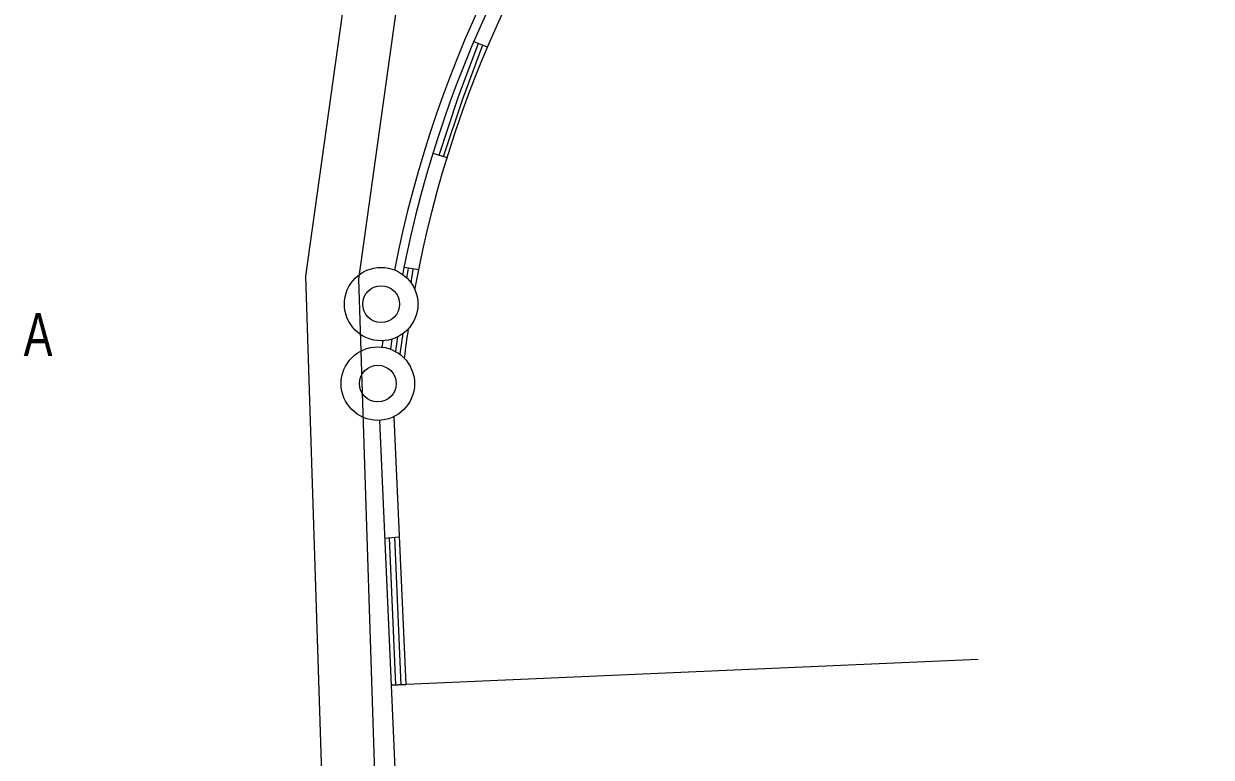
# Model space of a CAD drawing. Units: millimetres, scale not verified. Extents: x -97675 to 103927, y -47501 to 65812.
# Drawn here: x -42813 to -32710, y -23853 to -17611 of the extents above; entities that cross this region are included whole.
import ezdxf
from ezdxf.enums import TextEntityAlignment as Align

# ---------------------------------------------------------------- set-up
doc = ezdxf.new("R2010")
doc.units = ezdxf.units.MM
doc.header["$LTSCALE"] = 250
doc.layers.add('1-0_現況', color=2, linetype='Continuous', lineweight=9)
doc.styles.add('ベクターフォント', font='')
doc.styles.get('ベクターフォント').set_extended_font_data('ベクターフォント')

msp = doc.modelspace()

# ---------------------------------------------------------------- linework, layer by layer
at = {"layer": '1-0_現況'}
for p, q in [((-39961.7, -19784.3), (-37922.3, -5142.7)), ((-40412.7, -19760.3), (-39646, -14255.7)), ((-38982.4, -17761.6), (-38869, -17808.1)), ((-39333.7, -18711.6), (-39212.9, -18750.6)), ((-39576, -19681.9), (-39452.6, -19702.2)), ((-39541.9, -19692.2), (-39555, -19775.1)), ((-39502.4, -19698.5), (-39520.8, -19815)), ((-39846.4, -37334.1), (-40412.7, -19760.3)), ((-39372.1, -38079.1), (-39961.7, -19784.3)), ((-39632, -20274), (-39649.8, -20397)), ((-39587.6, -20246.4), (-39612.8, -20420.6)), ((-39786.6, -20988.6), (-39268.2, -32786.3)), ((-39662.8, -20957.2), (-39562.8, -23234.2)), ((-39742.6, -21988.1), (-39617.9, -21978.8)), ((-39646.2, -23237.9), (-39701.2, -21985)), ((-39601.7, -23235.9), (-39656.8, -21981.7)), ((-34692.5, -23020.2), (-39687.6, -23239.7)), ((-39687.6, -23239.7), (-39562.8, -23234.2))]:
    msp.add_line(p, q, dxfattribs=at)
for points in [[(-38947.2, -17780.5), (-39118.7, -18240.3), (-39282.3, -18731.3)], [(-38909.7, -17794.5), (-39081, -18253.6), (-39244.4, -18743.9)]]:
    msp.add_lwpolyline(points, dxfattribs=at)
for centre, radius in [((-39772.2, -19997.2), 312.5), ((-39772.2, -19997.2), 156.2), ((-39800.4, -20673.8), 312.5), ((-39800.4, -20673.8), 156.2)]:
    msp.add_circle(centre, radius, dxfattribs=at)
for centre, radius, start, end in [((-29875, -21629.8), 9971.4, 106.86417, 168.88467), ((-29875, -21629.8), 9896.4, 106.86418, 169.02253), ((-29875, -21629.8), 9771.4, 106.86415, 169.64935), ((-29887.8, -21628.1), 9758.4, 171.61368, 173.0863), ((-29819.7, -21637), 9952.1, 172.24295, 172.73218), ((-29644.4, -21659.9), 10203.8, 172.38351, 172.68516)]:
    msp.add_arc(centre, radius, start, end, dxfattribs=at)

# ---------------------------------------------------------------- texts
at = {"layer": '1-0_現況', "color": 4, "style": 'ベクターフォント', "width": 0.75}
msp.add_text('A', height=366.6, dxfattribs=at).set_placement((-42813.4, -20548.9), align=Align.BOTTOM_LEFT)

doc.saveas('drawing.dxf')
